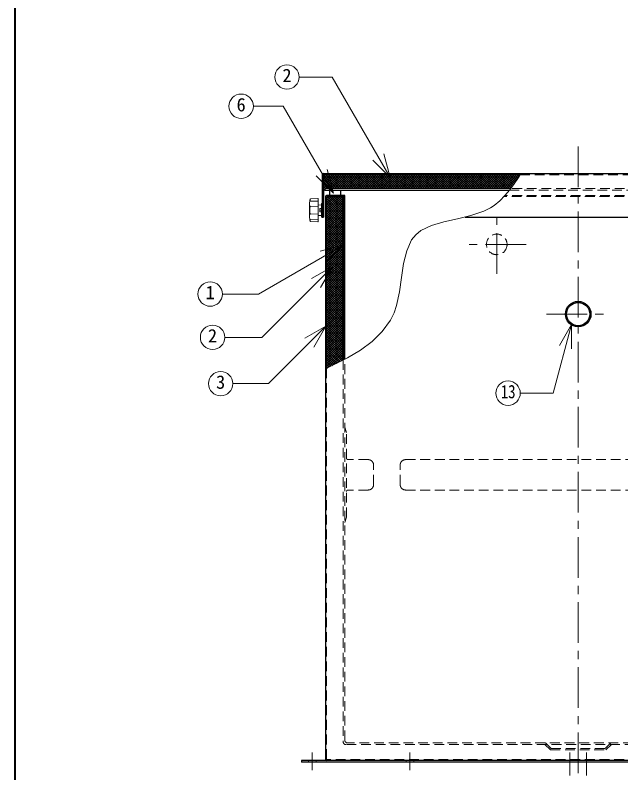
# Model space of a CAD drawing. Units: millimetres at full size, sheet at 1:15; details may follow other scales. Extents: x -3044 to 3031, y -2085 to 2130.
# Drawn here: x -3044 to -1928, y -1330 to 67 of the extents above; entities that cross this region are included whole.
import ezdxf
from ezdxf.enums import TextEntityAlignment as Align

# ---------------------------------------------------------------- set-up
doc = ezdxf.new("R2010")
doc.units = ezdxf.units.MM
doc.header["$LTSCALE"] = 15
doc.linetypes.add('CHAIN1', pattern=[8, 5, -1, 1, -1])
doc.linetypes.add('DASHED1', pattern=[1.8, 1.2, -0.6])
doc.layers.add('0-0', color=7, linetype='Continuous', lineweight=18)
doc.styles.add('ＭＳ ゴシック', font='')
doc.styles.get('ＭＳ ゴシック').set_extended_font_data('MS Gothic')

msp = doc.modelspace()

# ---------------------------------------------------------------- linework, layer by layer
at = {"layer": '0-0', "color": 1, "lineweight": 40}
msp.add_line((-3044, -2084.96), (-3044, 2130.04), dxfattribs=at)
at = {"layer": '0-0', "color": 4, "linetype": 'CHAIN1', "lineweight": 9}
for p, q in [((-2006.5, -175.46), (-2006.5, -1384.96)), ((-2156.5, -409.96), (-2156.5, -301.96)), ((-2102.5, -355.96), (-2210.5, -355.96)), ((-2065, -484.46), (-1948, -484.46)), ((-2496.5, -1292.46), (-2496.5, -1325.46)), ((-2316.5, -1292.46), (-2316.5, -1325.46))]:
    msp.add_line(p, q, dxfattribs=at)
at = {"layer": '0-0'}
for p, q in [((-2352.81, -232.52), (-2364.45, -189.05)), ((-2352.81, -232.52), (-2384.62, -200.7)), ((-2457.65, -261.48), (-2469.3, -218.02)), ((-2457.65, -261.48), (-2489.47, -229.66)), ((-2501.48, -281.19), (-2501.09, -273.81)), ((-2485.5, -276.02), (-2500.05, -276.51)), ((-2486.01, -271.49), (-2499.16, -271.92)), ((-2485.5, -313.92), (-2485.5, -271.99)), ((-2501.5, -304.19), (-2501.5, -281.72)), ((-2485.5, -286.1), (-2500.05, -285.62)), ((-2479.96, -283.42), (-2485.5, -282.96)), ((-2482.75, -290.61), (-2482.75, -295.3)), ((-2482.12, -289.96), (-2479.5, -289.96)), ((-2482.12, -292.96), (-2479.5, -292.96)), ((-2479.5, -280.46), (-2478, -280.46)), ((-2479.5, -280.46), (-2479.5, -305.46)), ((-2501.48, -304.72), (-2501.09, -312.1)), ((-2485.5, -299.81), (-2500.05, -300.3)), ((-2479.96, -302.49), (-2485.5, -302.96)), ((-2482.12, -295.96), (-2479.5, -295.96)), ((-2479.5, -305.46), (-2478, -305.46)), ((-2485.5, -309.89), (-2500.05, -309.41)), ((-2486.01, -314.42), (-2499.16, -314)), ((-2438.4, -356.8), (-2595.48, -447.49)), ((-2438.4, -356.8), (-2481.86, -368.44)), ((-2438.4, -356.8), (-2470.22, -388.62)), ((-2458.84, -396.53), (-2589.64, -527.33)), ((-2458.84, -396.53), (-2497.81, -419.03)), ((-2458.84, -396.53), (-2481.34, -435.51)), ((-2595.48, -447.49), (-2662.13, -447.49)), ((-2471.29, -506.53), (-2577.4, -612.64)), ((-2471.29, -506.53), (-2510.26, -529.03)), ((-2471.29, -506.53), (-2493.79, -545.5)), ((-2018.68, -503.41), (-2052.65, -630.21)), ((-2018.68, -503.41), (-2041.18, -542.38)), ((-2018.68, -503.41), (-2018.68, -548.41)), ((-2589.64, -527.33), (-2657.76, -527.33)), ((-2577.4, -612.64), (-2642.86, -612.64)), ((-2052.65, -630.21), (-2113.23, -630.21)), ((-2022, -1310.46), (-2022, -1334.96)), ((-1991, -1310.46), (-1991, -1334.96))]:
    msp.add_line(p, q, dxfattribs=at)
at = {"layer": '0-0', "color": 5, "lineweight": 25}
for p, q in [((-2478, -227.46), (-2478, -305.46)), ((-2476, -225.46), (-2112.13, -225.46)), ((-2476, -228.46), (-2476, -305.46)), ((-2475, -227.46), (-2113.44, -227.46)), ((-2112.13, -225.46), (-1537, -225.46)), ((-2473, -255.96), (-2133.17, -255.96)), ((-2130.93, -252.96), (-2470, -252.96)), ((-2464, -265.96), (-2464, -255.96)), ((-2444, -265.96), (-2444, -255.96)), ((-2472, -267.96), (-2472, -1305.46)), ((-2436.5, -265.96), (-2470, -265.96)), ((-2470, -268.96), (-2470, -584.6)), ((-2436.5, -267.96), (-2469, -267.96)), ((-2439.5, -267.96), (-2439.5, -568.93)), ((-2436.5, -567.36), (-2436.5, -265.96)), ((-2478, -305.46), (-2476, -305.46)), ((-2214.76, -305.46), (-1535, -305.46)), ((-2516.5, -1307.46), (-2516.5, -1310.46)), ((-1496.5, -1307.46), (-2516.5, -1307.46)), ((-1496.5, -1310.46), (-2516.5, -1310.46))]:
    msp.add_line(p, q, dxfattribs=at)
at = {"layer": '0-0', "color": 4, "lineweight": 9}
for p, q in [((-2476, -231.23), (-2472.22, -227.46)), ((-2476, -235.48), (-2467.98, -227.46)), ((-2476, -239.72), (-2463.73, -227.46)), ((-2476, -243.96), (-2459.49, -227.46)), ((-2476, -248.21), (-2455.25, -227.46)), ((-2476, -252.45), (-2451.01, -227.46)), ((-2476, -231.62), (-2454.66, -252.96)), ((-2476, -235.86), (-2458.9, -252.96)), ((-2475.66, -227.71), (-2450.42, -252.96)), ((-2473.17, -253.86), (-2446.76, -227.46)), ((-2471.67, -227.46), (-2446.17, -252.96)), ((-2468.02, -252.96), (-2442.52, -227.46)), ((-2467.43, -227.46), (-2441.93, -252.96)), ((-2463.78, -252.96), (-2438.28, -227.46)), ((-2463.19, -227.46), (-2437.69, -252.96)), ((-2459.54, -252.96), (-2434.04, -227.46)), ((-2458.94, -227.46), (-2433.44, -252.96)), ((-2455.29, -252.96), (-2429.79, -227.46)), ((-2454.7, -227.46), (-2429.2, -252.96)), ((-2451.05, -252.96), (-2425.55, -227.46)), ((-2450.46, -227.46), (-2424.96, -252.96)), ((-2446.81, -252.96), (-2421.31, -227.46)), ((-2446.22, -227.46), (-2420.72, -252.96)), ((-2442.57, -252.96), (-2417.07, -227.46)), ((-2441.97, -227.46), (-2416.47, -252.96)), ((-2438.32, -252.96), (-2412.82, -227.46)), ((-2437.73, -227.46), (-2412.23, -252.96)), ((-2434.08, -252.96), (-2408.58, -227.46)), ((-2433.49, -227.46), (-2407.99, -252.96)), ((-2429.84, -252.96), (-2404.34, -227.46)), ((-2429.25, -227.46), (-2403.75, -252.96)), ((-2425.59, -252.96), (-2400.09, -227.46)), ((-2425, -227.46), (-2399.5, -252.96)), ((-2421.35, -252.96), (-2395.85, -227.46)), ((-2420.76, -227.46), (-2395.26, -252.96)), ((-2417.11, -252.96), (-2391.61, -227.46)), ((-2416.52, -227.46), (-2391.02, -252.96)), ((-2412.87, -252.96), (-2387.37, -227.46)), ((-2412.28, -227.46), (-2386.78, -252.96)), ((-2408.62, -252.96), (-2383.12, -227.46)), ((-2408.03, -227.46), (-2382.53, -252.96)), ((-2404.38, -252.96), (-2378.88, -227.46)), ((-2403.79, -227.46), (-2378.29, -252.96)), ((-2400.14, -252.96), (-2374.64, -227.46)), ((-2399.55, -227.46), (-2374.05, -252.96)), ((-2395.9, -252.96), (-2370.4, -227.46)), ((-2395.3, -227.46), (-2369.8, -252.96)), ((-2391.65, -252.96), (-2366.15, -227.46)), ((-2391.06, -227.46), (-2365.56, -252.96)), ((-2387.41, -252.96), (-2361.91, -227.46)), ((-2386.82, -227.46), (-2361.32, -252.96)), ((-2383.17, -252.96), (-2357.67, -227.46)), ((-2382.58, -227.46), (-2357.08, -252.96)), ((-2378.93, -252.96), (-2353.43, -227.46)), ((-2378.33, -227.46), (-2352.83, -252.96)), ((-2374.68, -252.96), (-2349.18, -227.46)), ((-2374.09, -227.46), (-2348.59, -252.96)), ((-2370.44, -252.96), (-2344.94, -227.46)), ((-2369.85, -227.46), (-2344.35, -252.96)), ((-2366.2, -252.96), (-2340.7, -227.46)), ((-2365.61, -227.46), (-2340.11, -252.96)), ((-2361.96, -252.96), (-2336.46, -227.46)), ((-2361.36, -227.46), (-2335.86, -252.96)), ((-2357.71, -252.96), (-2332.21, -227.46)), ((-2357.12, -227.46), (-2331.62, -252.96)), ((-2353.47, -252.96), (-2327.97, -227.46)), ((-2352.88, -227.46), (-2327.38, -252.96)), ((-2349.23, -252.96), (-2323.73, -227.46)), ((-2348.64, -227.46), (-2323.14, -252.96)), ((-2344.98, -252.96), (-2319.48, -227.46)), ((-2344.39, -227.46), (-2318.89, -252.96)), ((-2340.74, -252.96), (-2315.24, -227.46)), ((-2340.15, -227.46), (-2314.65, -252.96)), ((-2336.5, -252.96), (-2311, -227.46)), ((-2335.91, -227.46), (-2310.41, -252.96)), ((-2332.26, -252.96), (-2306.76, -227.46)), ((-2331.67, -227.46), (-2306.17, -252.96)), ((-2328.01, -252.96), (-2302.51, -227.46)), ((-2327.42, -227.46), (-2301.92, -252.96)), ((-2323.77, -252.96), (-2298.27, -227.46)), ((-2323.18, -227.46), (-2297.68, -252.96)), ((-2319.53, -252.96), (-2294.03, -227.46)), ((-2318.94, -227.46), (-2293.44, -252.96)), ((-2315.29, -252.96), (-2289.79, -227.46)), ((-2314.69, -227.46), (-2289.19, -252.96)), ((-2311.04, -252.96), (-2285.54, -227.46)), ((-2310.45, -227.46), (-2284.95, -252.96)), ((-2306.8, -252.96), (-2281.3, -227.46)), ((-2306.21, -227.46), (-2280.71, -252.96)), ((-2302.56, -252.96), (-2277.06, -227.46)), ((-2301.97, -227.46), (-2276.47, -252.96)), ((-2298.32, -252.96), (-2272.82, -227.46)), ((-2297.72, -227.46), (-2272.22, -252.96)), ((-2294.07, -252.96), (-2268.57, -227.46)), ((-2293.48, -227.46), (-2267.98, -252.96)), ((-2289.83, -252.96), (-2264.33, -227.46)), ((-2289.24, -227.46), (-2263.74, -252.96)), ((-2285.59, -252.96), (-2260.09, -227.46)), ((-2285, -227.46), (-2259.5, -252.96)), ((-2281.35, -252.96), (-2255.85, -227.46)), ((-2280.75, -227.46), (-2255.25, -252.96)), ((-2277.1, -252.96), (-2251.6, -227.46)), ((-2276.51, -227.46), (-2251.01, -252.96)), ((-2272.86, -252.96), (-2247.36, -227.46)), ((-2272.27, -227.46), (-2246.77, -252.96)), ((-2268.62, -252.96), (-2243.12, -227.46)), ((-2268.03, -227.46), (-2242.53, -252.96)), ((-2264.37, -252.96), (-2238.87, -227.46)), ((-2263.78, -227.46), (-2238.28, -252.96)), ((-2260.13, -252.96), (-2234.63, -227.46)), ((-2259.54, -227.46), (-2234.04, -252.96)), ((-2255.89, -252.96), (-2230.39, -227.46)), ((-2255.3, -227.46), (-2229.8, -252.96)), ((-2251.65, -252.96), (-2226.15, -227.46)), ((-2251.06, -227.46), (-2225.56, -252.96)), ((-2247.4, -252.96), (-2221.9, -227.46)), ((-2246.81, -227.46), (-2221.31, -252.96)), ((-2243.16, -252.96), (-2217.66, -227.46)), ((-2242.57, -227.46), (-2217.07, -252.96)), ((-2238.92, -252.96), (-2213.42, -227.46)), ((-2238.33, -227.46), (-2212.83, -252.96)), ((-2234.68, -252.96), (-2209.18, -227.46)), ((-2234.08, -227.46), (-2208.58, -252.96)), ((-2230.43, -252.96), (-2204.93, -227.46)), ((-2229.84, -227.46), (-2204.34, -252.96)), ((-2226.19, -252.96), (-2200.69, -227.46)), ((-2225.6, -227.46), (-2200.1, -252.96)), ((-2221.95, -252.96), (-2196.45, -227.46)), ((-2221.36, -227.46), (-2195.86, -252.96)), ((-2217.71, -252.96), (-2192.21, -227.46)), ((-2217.11, -227.46), (-2191.61, -252.96)), ((-2213.46, -252.96), (-2187.96, -227.46)), ((-2212.87, -227.46), (-2187.37, -252.96)), ((-2209.22, -252.96), (-2183.72, -227.46)), ((-2208.63, -227.46), (-2183.13, -252.96)), ((-2204.98, -252.96), (-2179.48, -227.46)), ((-2204.39, -227.46), (-2178.89, -252.96)), ((-2200.73, -252.96), (-2175.23, -227.46)), ((-2200.14, -227.46), (-2174.64, -252.96)), ((-2196.49, -252.96), (-2170.99, -227.46)), ((-2195.9, -227.46), (-2170.4, -252.96)), ((-2192.25, -252.96), (-2166.75, -227.46)), ((-2191.66, -227.46), (-2166.16, -252.96)), ((-2188.01, -252.96), (-2162.51, -227.46)), ((-2187.42, -227.46), (-2161.92, -252.96)), ((-2183.76, -252.96), (-2158.26, -227.46)), ((-2183.17, -227.46), (-2157.67, -252.96)), ((-2179.52, -252.96), (-2154.02, -227.46)), ((-2178.93, -227.46), (-2153.43, -252.96)), ((-2175.28, -252.96), (-2149.78, -227.46)), ((-2174.69, -227.46), (-2149.19, -252.96)), ((-2171.04, -252.96), (-2145.54, -227.46)), ((-2170.44, -227.46), (-2144.94, -252.96)), ((-2166.79, -252.96), (-2141.29, -227.46)), ((-2166.2, -227.46), (-2140.7, -252.96)), ((-2162.55, -252.96), (-2137.05, -227.46)), ((-2161.96, -227.46), (-2136.46, -252.96)), ((-2158.31, -252.96), (-2132.81, -227.46)), ((-2157.72, -227.46), (-2132.22, -252.96)), ((-2154.07, -252.96), (-2128.57, -227.46)), ((-2153.47, -227.46), (-2129.69, -251.24)), ((-2149.82, -252.96), (-2124.32, -227.46)), ((-2149.23, -227.46), (-2127.91, -248.78)), ((-2145.58, -252.96), (-2120.08, -227.46)), ((-2144.99, -227.46), (-2126.13, -246.32)), ((-2141.34, -252.96), (-2115.84, -227.46)), ((-2140.75, -227.46), (-2124.35, -243.85)), ((-2137.1, -252.96), (-2116.92, -232.78)), ((-2136.5, -227.46), (-2122.65, -241.31)), ((-2132.26, -227.46), (-2120.94, -238.78)), ((-2128.02, -227.46), (-2119.24, -236.24)), ((-2123.78, -227.46), (-2117.54, -233.7)), ((-2119.53, -227.46), (-2115.84, -231.14)), ((-2115.29, -227.46), (-2114.17, -228.58)), ((-2476, -240.1), (-2463.14, -252.96)), ((-2476, -244.34), (-2467.39, -252.96)), ((-2476, -248.59), (-2471.45, -253.13)), ((-2132.85, -252.96), (-2125.89, -246)), ((-2476, -252.83), (-2474.18, -254.65)), ((-2476, -256.69), (-2475.09, -255.78)), ((-2476, -257.07), (-2475.77, -257.3)), ((-2470, -292.4), (-2445.55, -267.96)), ((-2470, -296.65), (-2441.31, -267.96)), ((-2470, -271.19), (-2466.76, -267.96)), ((-2470, -275.43), (-2462.52, -267.96)), ((-2470, -279.68), (-2458.28, -267.96)), ((-2470, -288.16), (-2449.79, -267.96)), ((-2470, -283.92), (-2454.04, -267.96)), ((-2470, -300.89), (-2439.5, -270.39)), ((-2470, -270.84), (-2439.5, -301.34)), ((-2470, -305.13), (-2439.5, -274.63)), ((-2470, -275.09), (-2439.5, -305.59)), ((-2470, -309.37), (-2439.5, -278.87)), ((-2470, -279.33), (-2439.5, -309.83)), ((-2468.64, -267.96), (-2439.5, -297.1)), ((-2464.4, -267.96), (-2439.5, -292.86)), ((-2460.16, -267.96), (-2439.5, -288.62)), ((-2455.92, -267.96), (-2439.5, -284.37)), ((-2451.67, -267.96), (-2439.5, -280.13)), ((-2447.43, -267.96), (-2439.5, -275.89)), ((-2443.19, -267.96), (-2439.5, -271.65)), ((-2470, -313.62), (-2439.5, -283.12)), ((-2470, -283.57), (-2439.5, -314.07)), ((-2470, -317.86), (-2439.5, -287.36)), ((-2470, -287.81), (-2439.5, -318.31)), ((-2470, -322.1), (-2439.5, -291.6)), ((-2470, -292.06), (-2439.5, -322.56)), ((-2470, -326.35), (-2439.5, -295.85)), ((-2470, -296.3), (-2439.5, -326.8)), ((-2470, -330.59), (-2439.5, -300.09)), ((-2470, -300.54), (-2439.5, -331.04)), ((-2470, -334.83), (-2439.5, -304.33)), ((-2470, -304.79), (-2439.5, -335.29)), ((-2470, -339.07), (-2439.5, -308.57)), ((-2470, -309.03), (-2439.5, -339.53)), ((-2470, -343.32), (-2439.5, -312.82)), ((-2470, -313.27), (-2439.5, -343.77)), ((-2470, -347.56), (-2439.5, -317.06)), ((-2470, -317.51), (-2439.5, -348.01)), ((-2470, -351.8), (-2439.5, -321.3)), ((-2470, -321.76), (-2439.5, -352.26)), ((-2470, -356.04), (-2439.5, -325.54)), ((-2470, -326), (-2439.5, -356.5)), ((-2470, -360.29), (-2439.5, -329.79)), ((-2470, -330.24), (-2439.5, -360.74)), ((-2470, -364.53), (-2439.5, -334.03)), ((-2470, -334.48), (-2439.5, -364.98)), ((-2470, -368.77), (-2439.5, -338.27)), ((-2470, -338.73), (-2439.5, -369.23)), ((-2470, -373.01), (-2439.5, -342.51)), ((-2470, -342.97), (-2439.5, -373.47)), ((-2470, -377.26), (-2439.5, -346.76)), ((-2470, -347.21), (-2439.5, -377.71)), ((-2470, -381.5), (-2439.5, -351)), ((-2470, -351.45), (-2439.5, -381.95)), ((-2470, -385.74), (-2439.5, -355.24)), ((-2470, -355.7), (-2439.5, -386.2)), ((-2470, -389.98), (-2439.5, -359.48)), ((-2470, -359.94), (-2439.5, -390.44)), ((-2470, -394.23), (-2439.5, -363.73)), ((-2470, -364.18), (-2439.5, -394.68)), ((-2470, -398.47), (-2439.5, -367.97)), ((-2470, -368.42), (-2439.5, -398.92)), ((-2470, -402.71), (-2439.5, -372.21)), ((-2470, -372.67), (-2439.5, -403.17)), ((-2470, -406.96), (-2439.5, -376.46)), ((-2470, -376.91), (-2439.5, -407.41)), ((-2470, -411.2), (-2439.5, -380.7)), ((-2470, -381.15), (-2439.5, -411.65)), ((-2470, -415.44), (-2439.5, -384.94)), ((-2470, -385.4), (-2439.5, -415.9)), ((-2470, -419.68), (-2439.5, -389.18)), ((-2470, -389.64), (-2439.5, -420.14)), ((-2470, -423.93), (-2439.5, -393.43)), ((-2470, -393.88), (-2439.5, -424.38)), ((-2470, -428.17), (-2439.5, -397.67)), ((-2470, -398.12), (-2439.5, -428.62)), ((-2470, -432.41), (-2439.5, -401.91)), ((-2470, -402.37), (-2439.5, -432.87)), ((-2470, -436.65), (-2439.5, -406.15)), ((-2470, -406.61), (-2439.5, -437.11)), ((-2470, -440.9), (-2439.5, -410.4)), ((-2470, -410.85), (-2439.5, -441.35)), ((-2470, -445.14), (-2439.5, -414.64)), ((-2470, -415.09), (-2439.5, -445.59)), ((-2470, -449.38), (-2439.5, -418.88)), ((-2470, -419.34), (-2439.5, -449.84)), ((-2470, -453.62), (-2439.5, -423.12)), ((-2470, -423.58), (-2439.5, -454.08)), ((-2470, -457.87), (-2439.5, -427.37)), ((-2470, -427.82), (-2439.5, -458.32)), ((-2470, -462.11), (-2439.5, -431.61)), ((-2470, -432.06), (-2439.5, -462.56)), ((-2470, -466.35), (-2439.5, -435.85)), ((-2470, -436.31), (-2439.5, -466.81)), ((-2470, -470.59), (-2439.5, -440.09)), ((-2470, -440.55), (-2439.5, -471.05)), ((-2470, -474.84), (-2439.5, -444.34)), ((-2470, -444.79), (-2439.5, -475.29)), ((-2470, -479.08), (-2439.5, -448.58)), ((-2470, -449.04), (-2439.5, -479.54)), ((-2470, -483.32), (-2439.5, -452.82)), ((-2470, -453.28), (-2439.5, -483.78)), ((-2470, -487.57), (-2439.5, -457.07)), ((-2470, -457.52), (-2439.5, -488.02)), ((-2470, -491.81), (-2439.5, -461.31)), ((-2470, -461.76), (-2439.5, -492.26)), ((-2470, -496.05), (-2439.5, -465.55)), ((-2470, -466.01), (-2439.5, -496.51)), ((-2470, -500.29), (-2439.5, -469.79)), ((-2470, -470.25), (-2439.5, -500.75)), ((-2470, -504.54), (-2439.5, -474.04)), ((-2470, -474.49), (-2439.5, -504.99)), ((-2470, -508.78), (-2439.5, -478.28)), ((-2470, -478.73), (-2439.5, -509.23)), ((-2470, -513.02), (-2439.5, -482.52)), ((-2470, -482.98), (-2439.5, -513.48)), ((-2470, -517.26), (-2439.5, -486.76)), ((-2470, -487.22), (-2439.5, -517.72)), ((-2470, -521.51), (-2439.5, -491.01)), ((-2470, -491.46), (-2439.5, -521.96)), ((-2470, -525.75), (-2439.5, -495.25)), ((-2470, -495.7), (-2439.5, -526.2)), ((-2470, -529.99), (-2439.5, -499.49)), ((-2470, -499.95), (-2439.5, -530.45)), ((-2470, -534.23), (-2439.5, -503.73)), ((-2470, -504.19), (-2439.5, -534.69)), ((-2470, -538.48), (-2439.5, -507.98)), ((-2470, -508.43), (-2439.5, -538.93)), ((-2470, -542.72), (-2439.5, -512.22)), ((-2470, -512.67), (-2439.5, -543.17)), ((-2470, -546.96), (-2439.5, -516.46)), ((-2470, -516.92), (-2439.5, -547.42)), ((-2470, -551.21), (-2439.5, -520.71)), ((-2470, -521.16), (-2439.5, -551.66)), ((-2470, -555.45), (-2439.5, -524.95)), ((-2470, -525.4), (-2439.5, -555.9)), ((-2470, -559.69), (-2439.5, -529.19)), ((-2470, -529.65), (-2439.5, -560.15)), ((-2470, -563.93), (-2439.5, -533.43)), ((-2470, -533.89), (-2439.5, -564.39)), ((-2470, -568.18), (-2439.5, -537.68)), ((-2470, -538.13), (-2439.5, -568.63)), ((-2470, -572.42), (-2439.5, -541.92)), ((-2470, -542.37), (-2442.09, -570.28)), ((-2470, -576.66), (-2439.5, -546.16)), ((-2470, -546.62), (-2444.87, -571.74)), ((-2470, -580.9), (-2439.5, -550.4)), ((-2470, -550.86), (-2447.66, -573.2)), ((-2470, -555.1), (-2450.44, -574.66)), ((-2468.9, -584.05), (-2439.5, -554.65)), ((-2470, -559.34), (-2453.22, -576.12)), ((-2470, -563.59), (-2456.01, -577.58)), ((-2470, -567.83), (-2458.82, -579.01)), ((-2470, -572.07), (-2461.65, -580.42)), ((-2460.41, -579.8), (-2439.5, -558.89)), ((-2451.67, -575.3), (-2439.5, -563.13)), ((-2442.76, -570.64), (-2439.5, -567.37)), ((-2470, -576.31), (-2464.48, -581.84)), ((-2470, -580.56), (-2467.3, -583.25))]:
    msp.add_line(p, q, dxfattribs=at)
at = {"layer": '0-0', "linetype": 'DASHED1'}
for p, q in [((-2113.44, -227.46), (-1538, -227.46)), ((-2133.17, -255.96), (-1540, -255.96)), ((-1543, -252.96), (-2130.93, -252.96)), ((-1544, -267.96), (-2143.32, -267.96)), ((-1543, -265.96), (-2141.37, -265.96)), ((-2439.5, -568.93), (-2439.5, -1272.96)), ((-2436.5, -1269.96), (-2436.5, -567.36)), ((-2470, -584.6), (-2470, -1304.46)), ((-2324.5, -752.71), (-1688.5, -752.71)), ((-2334.5, -798.71), (-2334.5, -762.71)), ((-2324.5, -808.71), (-1688.5, -808.71)), ((-1578.5, -1277.96), (-2434.5, -1277.96)), ((-1581.5, -1274.96), (-2431.5, -1274.96)), ((-1544, -1305.46), (-2469, -1305.46)), ((-2452, -1307.46), (-2452, -1305.46)), ((-2323.5, -1307.46), (-2323.5, -1310.46)), ((-2309.5, -1307.46), (-2309.5, -1310.46))]:
    msp.add_line(p, q, dxfattribs=at)
at = {"layer": '0-0', "color": 4, "linetype": 'DASHED1', "lineweight": 9}
for p, q in [((-2436.5, -692.71), (-2433.5, -702.71)), ((-2433.5, -858.71), (-2433.5, -702.71)), ((-2393.5, -752.71), (-2430.5, -752.71)), ((-2383.5, -798.71), (-2383.5, -762.71)), ((-2393.5, -808.71), (-2430.5, -808.71)), ((-2436.5, -868.71), (-2433.5, -858.71)), ((-2066.5, -1274.96), (-2056.5, -1284.96)), ((-2056.5, -1284.96), (-1956.5, -1284.96)), ((-2022, -1310.46), (-2022, -1284.96)), ((-1991, -1310.46), (-1991, -1284.96)), ((-1946.5, -1274.96), (-1956.5, -1284.96)), ((-1945.26, -1277.96), (-1955.26, -1287.96)), ((-2503.5, -1307.46), (-2503.5, -1310.46)), ((-2489.5, -1307.46), (-2489.5, -1310.46))]:
    msp.add_line(p, q, dxfattribs=at)
at = {"layer": '0-0'}
for points in [[(-2352.81, -232.52), (-2459.69, -47.39), (-2520.58, -47.39)], [(-2457.65, -261.48), (-2550.17, -101.24), (-2605.05, -101.24)], [(-2112.13, -225.46), (-2116.62, -232.34), (-2124.48, -244.05), (-2132.67, -255.36), (-2141.41, -266), (-2150.9, -275.73), (-2161.35, -284.27), (-2167.94, -288.58), (-2180.38, -294.89), (-2204.01, -302.93), (-2229.06, -308.82), (-2253.92, -314.26), (-2276.99, -320.93), (-2296.7, -330.51), (-2305.95, -338.06), (-2313.46, -347.59), (-2322.52, -367.76), (-2328.14, -391.4), (-2332.01, -417.05), (-2335.83, -443.24), (-2341.29, -468.5), (-2345.88, -482.15), (-2352.46, -495.86), (-2367.4, -516.81), (-2386.17, -534.89), (-2407.93, -550.71), (-2431.85, -564.92), (-2457.08, -578.14), (-2472, -585.6)]]:
    msp.add_lwpolyline(points, dxfattribs=at)
at = {"layer": '0-0', "color": 4, "linetype": 'DASHED1', "lineweight": 9}
msp.add_lwpolyline([(-2067.74, -1277.96), (-2057.74, -1287.96), (-1955.26, -1287.96)], dxfattribs=at)
at = {"layer": '0-0'}
for centre in [(-2543.08, -47.39), (-2627.55, -101.24), (-2684.63, -447.49), (-2680.26, -527.33), (-2665.36, -612.64), (-2135.73, -630.21)]:
    msp.add_circle(centre, 22.5, dxfattribs=at)
at = {"layer": '0-0', "color": 4, "linetype": 'DASHED1', "lineweight": 9}
msp.add_circle((-2156.5, -355.96), 19, dxfattribs=at)
at = {"layer": '0-0', "color": 5, "lineweight": 25}
for radius in [23.5, 21.35]:
    msp.add_circle((-2006.5, -484.46), radius, dxfattribs=at)
for centre, radius, start, end in [((-2476, -227.46), 2, 90, 180), ((-2475, -228.46), 1, 90, 180), ((-2470, -258.96), 6, 90, 180), ((-2473, -258.96), 3, 90, 180), ((-2470, -267.96), 2, 90, 180), ((-2469, -268.96), 1, 90, 180), ((-2470, -1305.46), 2, 180, 270)]:
    msp.add_arc(centre, radius, start, end, dxfattribs=at)
at = {"layer": '0-0'}
for centre, radius, start, end in [((-2499.1, -273.92), 2, 91.84585, 176.98087), ((-2498.43, -273.45), 2.07, 141.26695, 176.97243), ((-2490.54, -273.53), 9.96, 178.90936, 197.37998), ((-2486, -271.99), 0.5, 0, 91.84585), ((-2491.5, -281.72), 10, 176.98087, 180), ((-2446.66, -292.96), 54.34, 172.70127, 187.29873), ((-2500.06, -286.12), 0.5, 88.09085, 172.70127), ((-2480.64, -291.46), 2.11, 134.62454, 225.37546), ((-2481.18, -291.49), 1.79, 121.62812, 150.75937), ((-2480.64, -294.46), 2.11, 134.62454, 225.37546), ((-2480, -283.92), 0.5, 0, 85.23636), ((-2491.5, -304.19), 10, 180, 183.01913), ((-2500.06, -299.8), 0.5, 187.29873, 271.90915), ((-2481.18, -294.43), 1.79, 209.24063, 238.37188), ((-2480, -302), 0.5, 274.76364, 0), ((-2499.1, -312), 2, 183.01913, 268.15415), ((-2490.54, -312.38), 9.96, 162.62002, 181.09064), ((-2498.43, -312.46), 2.07, 183.02757, 218.73305), ((-2486, -313.92), 0.5, 268.15415, 0)]:
    msp.add_arc(centre, radius, start, end, dxfattribs=at)
at = {"layer": '0-0', "color": 4, "linetype": 'DASHED1', "lineweight": 9}
for centre, radius, start, end in [((-2430.5, -749.71), 3, 180, 270), ((-2393.5, -762.71), 10, 0, 90), ((-2430.5, -811.71), 3, 90, 180), ((-2393.5, -798.71), 10, 270, 0)]:
    msp.add_arc(centre, radius, start, end, dxfattribs=at)
at = {"layer": '0-0', "linetype": 'DASHED1'}
for centre, radius, start, end in [((-2324.5, -762.71), 10, 90, 180), ((-2324.5, -798.71), 10, 180, 270), ((-2431.5, -1269.96), 5, 180, 270), ((-2434.5, -1272.96), 5, 180, 270), ((-2469, -1304.46), 1, 180, 270)]:
    msp.add_arc(centre, radius, start, end, dxfattribs=at)

# ---------------------------------------------------------------- texts
at = {"layer": '0-0', "style": 'ＭＳ ゴシック'}
for s, p in [('2', (-2551.52, -64.27)), ('6', (-2635.99, -118.12)), ('1', (-2693.07, -464.36)), ('2', (-2688.7, -544.21)), ('3', (-2673.79, -629.51))]:
    msp.add_text(s, height=24.74, dxfattribs=at).set_placement(p, align=Align.BOTTOM_LEFT)
at = {"layer": '0-0', "style": 'ＭＳ ゴシック', "width": 0.8}
msp.add_text('13', height=24.74, dxfattribs=at).set_placement((-2148.85, -647.08), align=Align.BOTTOM_LEFT)

doc.saveas('drawing.dxf')
